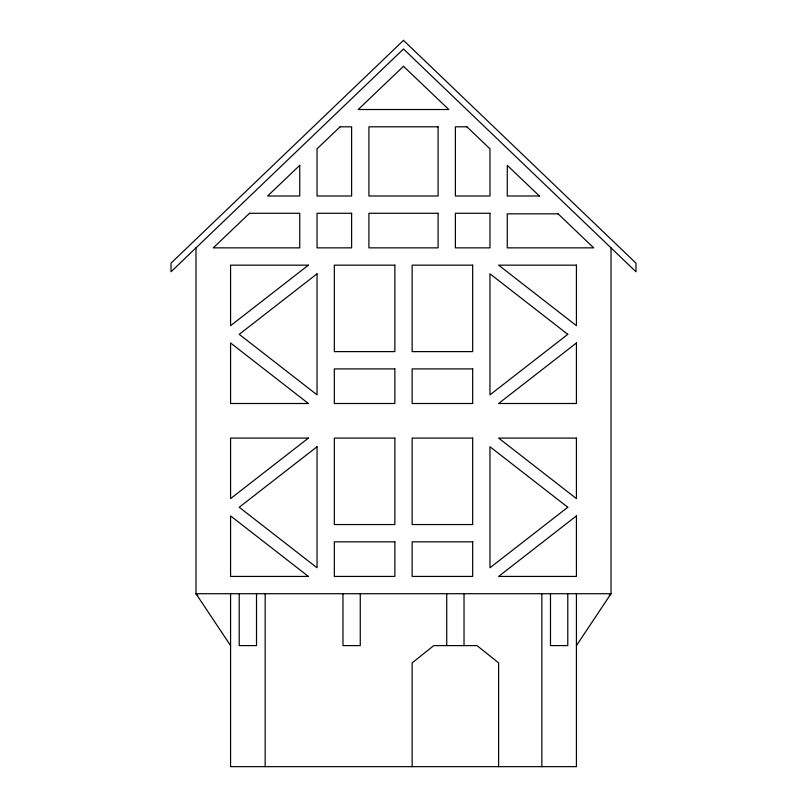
<?xml version="1.0" encoding="UTF-8"?>
<svg xmlns="http://www.w3.org/2000/svg" width="807" height="807" viewBox="0 0 807 807"><rect width="100%" height="100%" fill="white"/><g stroke="black" fill="none" stroke-linecap="round" stroke-linejoin="round"><path stroke-width="1.21" d="M576.43 645.6L611.01 593.72L611.01 247.86M609.255 595.475L611.01 593.72L195.99 593.72L195.99 247.86M197.745 595.475L195.99 593.72L230.57 645.6M576.43 593.72L576.43 766.65L230.57 766.65L230.57 593.72M567.785 593.72L567.785 645.6L550.485 645.6L550.485 593.72M541.84 593.72L541.84 766.65M498.615 766.65L498.615 662.89L476.998 645.6L433.762 645.6L412.145 662.89L412.145 766.65M464.025 593.72L464.025 645.6M446.735 593.72L446.735 645.6M360.265 593.72L360.265 645.6L342.975 645.6L342.975 593.72M265.16 593.72L265.16 766.65M256.515 593.72L256.515 645.6L239.215 645.6L239.215 593.72M403.5 40.35L171.013 263.153L171.013 271.798L403.5 48.995L635.987 271.798L635.987 263.153L403.5 40.35M249.514 213.28L213.28 247.86L299.74 247.86L299.74 213.28L249.514 213.28M299.74 165.334L267.631 195.99L299.74 195.99L299.74 165.334M340.09 126.81L317.04 148.821L317.04 195.99L351.62 195.99L351.62 126.81L340.09 126.81M403.5 66.285L358.207 109.52L448.793 109.52L403.5 66.285M308.385 265.16L230.57 325.685L230.57 265.16L308.385 265.16M317.04 273.805L239.215 334.33L317.04 394.855L317.04 273.805M308.385 438.09L230.57 498.615L230.57 438.09L308.385 438.09M317.04 446.735L239.215 507.26L317.04 567.785L317.04 446.735M567.785 334.33L489.96 394.855L489.96 273.805L567.785 334.33M576.43 342.975L498.615 403.5L576.43 403.5L576.43 342.975M567.785 507.26L489.96 567.785L489.96 446.735L567.785 507.26M576.43 515.905L498.615 576.43L576.43 576.43L576.43 515.905M438.09 126.81L368.91 126.81L368.91 195.99L438.09 195.99L438.09 126.81M466.91 126.81L455.38 126.81L455.38 195.99L489.96 195.99L489.96 148.821L466.91 126.81M539.369 195.99L507.26 195.99L507.26 165.334L539.369 195.99M351.62 213.28L317.04 213.28L317.04 247.86L351.62 247.86L351.62 213.28M438.09 213.28L368.91 213.28L368.91 247.86L438.09 247.86L438.09 213.28M489.96 213.28L455.38 213.28L455.38 247.86L489.96 247.86L489.96 213.28M558.071 213.835L507.26 213.835L507.26 247.86L593.72 247.86L558.071 213.835M394.855 265.16L334.33 265.16L334.33 351.62L394.855 351.62L394.855 265.16M472.67 265.16L412.145 265.16L412.145 351.62L472.67 351.62L472.67 265.16M576.43 265.16L498.615 265.16L576.43 325.685L576.43 265.16M394.855 368.91L334.33 368.91L334.33 403.5L394.855 403.5L394.855 368.91M472.67 368.91L412.145 368.91L412.145 403.5L472.67 403.5L472.67 368.91M308.385 403.5L230.57 403.5L230.57 342.975L308.385 403.5M394.855 438.09L334.33 438.09L334.33 524.55L394.855 524.55L394.855 438.09M472.67 438.09L412.145 438.09L412.145 524.55L472.67 524.55L472.67 438.09M576.43 438.09L498.615 438.09L576.43 498.615L576.43 438.09M394.855 541.84L334.33 541.84L334.33 576.43L394.855 576.43L394.855 541.84M472.67 541.84L412.145 541.84L412.145 576.43L472.67 576.43L472.67 541.84M308.385 576.43L230.57 576.43L230.57 515.905L308.385 576.43"/></g></svg>
